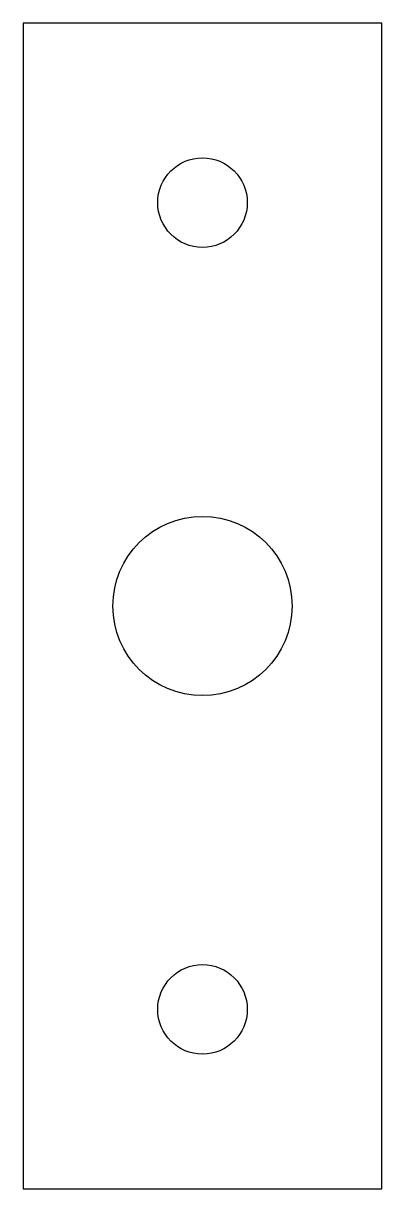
# Model space of a CAD drawing. Header units: inches. Extents: x -0.5 to 0.5, y -1.62 to 1.62.
import ezdxf

# ---------------------------------------------------------------- set-up
doc = ezdxf.new("R2010")
doc.units = ezdxf.units.IN
doc.header["$MEASUREMENT"] = 0

msp = doc.modelspace()

# ---------------------------------------------------------------- linework, layer by layer
at = {"color": 7, "linetype": 'Continuous', "lineweight": 25}
for p, q in [((-0.5, 1.625), (-0.5, -1.625)), ((0.5, 1.625), (-0.5, 1.625)), ((0.5, -1.625), (0.5, 1.625)), ((-0.5, -1.625), (0.5, -1.625))]:
    msp.add_line(p, q, dxfattribs=at)
for centre, radius in [((0, 1.125), 0.125), ((0, 0), 0.25), ((0, -1.125), 0.125)]:
    msp.add_circle(centre, radius, dxfattribs=at)

doc.saveas('drawing.dxf')
